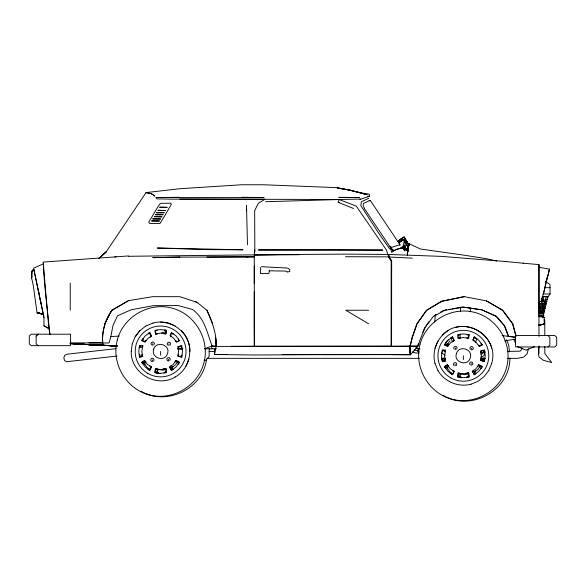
<?xml version="1.0" encoding="UTF-8"?>
<svg xmlns="http://www.w3.org/2000/svg" width="586" height="586" viewBox="0 0 586 586"><rect width="100%" height="100%" fill="white"/><g stroke="black" fill="none" stroke-linecap="round" stroke-linejoin="round"><path stroke-width="0.88" d="M70.225 310.228L70.232 283.075M254.258 323.802L254.412 346.304L391.096 346.231L391.184 260.653L388.474 256.961L388.276 254.434L345.293 254.126L254.28 254.742L254.28 346.304L409.768 346.209L409.878 354.874L391.243 354.647M538.475 347.981L538.475 346.209M538.959 347.996L538.959 346.223M538.959 336.496L538.966 264.579L523.1 263.217M128.407 255.95L43.137 262.081L48.872 328.541L43.943 325.831L43.965 317.385L43.481 315.114L43.965 317.466M254.258 283.17L254.287 265.993M538.966 264.579L538.966 302.977M521.796 347.952L521.774 349.359L520.156 351.168L507.381 351.417M209.268 348.348L209.077 356.581L205.796 360.287L204.023 360.265M254.258 323.824L254.28 291.879M214.593 348.802L214.366 354.523C219.237 339.704 212.982 323.787 206.939 310.228L197.028 302.339L179.865 296.692L152.77 296.663L128.495 300.655L111.919 310.265C104.828 320.447 101.407 332.826 102.872 345.191L117.185 345.865M260.667 267.421L260.514 273.552L268.886 273.45L269.355 270.578M515.38 337.184L515.438 335.5L554.73 335.485L556.7 337.28L556.7 345.125L554.73 346.956L515.658 346.956L515.38 337.184L508.743 336.415L504.751 325.853L496.445 316.323L482.095 309.921L463.423 307.145L444.613 310.419L433.105 316.674L425.202 327.493L420.418 338.796L417.979 346.158L409.98 346.143L412.119 337.419L416.844 323.831L426.396 310.36L441.536 301.292L464.119 296.633L486.578 300.911L502.751 310.243L512.816 323.78L516.032 335.705M408.303 248.728L407.358 252.896L407.446 255.291L407.358 252.859L409.021 243.725L420.499 249.028L463.46 255.086L486.058 258.638L496.767 261.026M407.321 253.789L407.651 252.39M447.902 345.147L447.982 343.455L446.495 345.396L449.96 340.869M538.812 313.407L539.45 301.944M543.793 307.46L543.918 305.738M434.702 322.102L435.295 314.894M254.822 249.951L254.397 255.027L254.822 249.951L254.668 210.63L258.389 203.232L264.857 199.299L339.25 199.518M482.769 360.998L482.967 359.123L483.816 361.284L482.769 360.998L483.142 357.665M402.457 238.165L402.348 238.546M407.036 241.732L407.314 242.121L404.003 237.015L403.879 237.484M404.003 237.015L404.487 237.806M404.845 238.824L403.761 237.191M131.242 351.49L132.231 343.828M139.512 345.821L138.772 351.454L139.512 357.123L142.706 356.493L142.361 354.559L141.746 356.662L142.706 356.493L141.797 351.505L142.816 345.901L139.512 345.821L140.889 345.85L139.248 347.806M175.265 376.959C191.607 367.949 194.801 343.586 181.396 330.629M206.477 359.211C203.276 388.774 166.512 406.442 141.087 391.265M442.247 350.15L441.507 355.783L442.254 361.459L445.441 360.822L445.096 358.888L444.481 360.991L445.441 360.822L444.54 355.834L445.558 350.23L442.247 350.15L443.631 350.179L441.983 352.135M491.683 363.43C500.114 335.412 462.676 313.671 442.577 335.024M509.923 358.178C510.01 390.569 470.448 412.258 442.994 395.25M539.486 316.931L539.721 315.165M539.955 313.407L541.581 301.065M541.816 299.307L542.043 297.541M31.908 276.255L31.651 278.035L33.241 285.294L37.072 312.946L43.335 314.301L33.746 269.135L31.937 270.9L31.651 278.035L32.003 271.259L33.805 269.142L35.687 277.925M408.545 247.065L409.021 243.725L407.812 251.929L408.2 249.138M409.497 352.245L409.746 350.501M409.995 348.751L410.376 346.136M409.76 352.267L410.01 350.516M410.266 348.765L410.515 347.022M102.96 345.227C101.239 332.885 104.916 320.447 111.919 310.265L128.495 300.655M408.479 247.336L409.021 243.725M540.651 316.931L540.929 315.165M541.208 313.407L543.874 296.626L544.936 296.626M417.657 351.366L418.148 348.67M538.475 267.113L549.573 269.194L546.269 281.038L543.764 293.154M404.948 251.042L403.344 248.552L401.915 247.424L402.406 247.622M407.636 243.673L407.783 242.97L409.233 244.977M405.248 242.479L405.607 240.853L406.23 240.531L407.189 241.864L406.684 242.355L406.794 245.534M545.515 281.47L549.983 284.598L550.108 293.967L547.998 296.633L547.185 300.039L540.907 300.039M541.786 316.931L542.204 315.165M542.629 313.407L543.046 311.642M543.464 309.877L544.306 306.353M545.141 302.83L545.566 301.065M542.636 317.759L546.408 301.907M546.833 300.149L547.668 296.626L546.233 296.663L542.475 310.763M549.207 270.424L549.573 269.194L541.567 300.772L542.013 298.926M528.374 348.802L527.188 353.666L523.65 357.145L517.445 358.339L507.381 358.339M541.567 300.772L542.087 298.706M546.269 281.024L547.8 275.266M406.457 250.596L406.245 250.061M339.279 202.741L338.188 202.287L339.052 199.518L360.727 199.064M417.51 346.121L418.294 343.652M484.966 352.538L483.853 355.687L481.15 357.431M549.104 270.578L549.595 269.208M398.202 241.469L399.44 242.692L398.202 241.469L400.209 239.886L399.967 239.564M405.241 248.852L404.963 247.702M132.238 343.879L135.168 336.73L139.834 330.629M153.891 344.868L154.389 343.66L153.891 342.444L152.682 341.946L151.474 342.444L150.968 343.66L151.474 344.868M153.598 361.159L154.096 359.943L153.598 358.735L152.389 358.229L151.181 358.735L150.675 359.943L151.181 361.159L152.389 361.657L152.389 359.943M171.544 332.496L170.196 335.756L173.405 338.056L176.525 342.004L179.543 340.517L176.064 335.968L171.544 332.496L170.995 333.83L173.449 333.961M170.094 345.095L170.592 343.879L170.094 342.671L168.885 342.165L167.677 342.671L167.178 343.879L167.677 345.095M169.728 360.515L170.226 359.306L169.728 358.097L168.519 357.592L167.31 358.097L166.805 359.306L167.31 360.515L168.519 361.02L168.519 359.306M186.011 366.199L188.941 359.101M448.656 330.277C437.449 336.884 431.677 350.846 434.98 363.43M434.98 348.209L437.91 341.118M456.626 349.197L457.124 347.989L456.626 346.78L455.417 346.275L454.209 346.78L453.703 347.989L454.209 349.197M456.333 365.488L456.831 364.272L456.333 363.064L455.124 362.558L453.916 363.064L453.418 364.272L453.916 365.488M474.286 336.833L472.931 340.085L476.14 342.385L479.26 346.333L482.278 344.846L481.099 343.301L481.157 345.366L482.278 344.846L478.799 340.305L474.286 336.833L473.73 338.159L476.184 338.29M475.305 342.685L476.909 338.796M472.463 364.844L472.961 363.635L472.463 362.426L471.254 361.921L470.045 362.426L469.54 363.635L470.045 364.844M488.746 370.528L491.735 363.401M422.682 332.306L424.799 327.501M403.358 247.387L403.703 246.691M403.446 247.482L403.879 246.882M404.047 246.53L403.278 247.834M403.754 248.391L404.098 247.695M404.75 247.409L404.684 247.9M405.248 248.142L405.175 248.64M405.007 248.991L404.567 249.541M405.439 248.442L404.758 249.834L405.073 250.39M406.435 244.948L406.706 245.248M178.137 348.604L179.213 346.443L177.858 346.846L178.54 351.102L177.983 356.098L179.023 356.383L178.181 354.222L177.983 356.098L181.711 357.116L181.99 355.043L180.173 356.698L181.711 357.116L182.466 351.454L181.704 345.733L180.29 346.136L182.012 348.04M104.63 323.86L111.933 310.272M406.376 249.021C406.94 247.929 406.538 249.255 406.691 248.794M403.586 246.662L403.805 246.274M484.417 350.802L483.553 352.289L480.938 352.501M32.662 270.9L33.805 269.142M425.832 326.043L428.923 321.677M175.712 364.367L178.063 361.079L177.053 362.514L178.54 362.023M404.67 247.299L405.585 246.054M135.176 336.789L139.842 330.694L145.921 325.948M488.797 370.506L484.08 376.615L478.008 381.288L470.924 384.233M398.341 241.366L398.692 240.612L398.517 241.615L399.733 242.135L399.337 242.758L398.421 242.362L398.341 241.366L399.337 242.758M400.875 241.703L401.22 240.941M98.946 258.258L106.337 251.914L99.137 258.28M101.598 255.979L107.165 250.427L146.024 192.618L151.466 193.768L154.799 196.054L151.466 193.768L145.87 192.618L179.814 188.714L241.945 184.744L264.11 184.78L337.309 187.659L367.202 194.054L369.305 194.069L369.356 196.288L359.885 199.467M407.819 246.801L407.944 247.153M547.866 346.956L549.873 345.125L549.836 337.28L547.866 335.485M400.209 239.886L401.132 239.029L398.297 240.721L399.293 242.113L402.37 240.253L399.198 242.86M401.747 238.824L402.904 237.799L401.798 238.399M401.212 241.278L402.128 240.421M36.164 335.998L38.09 334.203L36.164 335.998L36.164 343.85L38.127 345.674M393.206 251.094L396.158 249.46L401.615 247.907C398.18 249.145 394.158 249.468 391.668 252.449L391.016 249.233L389.441 248.515L379.142 233.836L360.808 205.583L361.401 201.731L368.784 198.302M155.173 331.727L157.151 330.013M457.908 336.056L459.885 334.35M403.725 247.79L404.267 247.343M403.82 247.915L403.454 248.017M402.985 240.048L400.971 241.63M402.121 238.246L402.509 237.967M403.659 237.191L404.04 236.905M404.237 248.457L403.857 248.523M404.787 248.046L404.406 248.105M175.243 365.027L171.61 367.656L172.174 368.631L173.068 366.47L171.61 367.656L172.797 369.649M398.297 240.721L402.04 238.231M399.293 242.113L402.794 239.791M401.3 239.103L402.245 240.421L403.19 239.74M403.783 239.344L404.721 238.678M403.432 239.659L405.659 242.926L404.692 241.586L404.069 241.915L402.985 246.787L404.091 246.699M404.186 246.889L402.721 247.46L403.249 248.669M404.831 247.519L405.439 247.094M407.504 246.149L408.01 247.57L404.758 249.834L404.274 249.094M145.943 361.533L143.753 362.946L144.918 364.492L145.116 362.089L143.753 362.946L147.218 367.503L149.818 369.495M448.678 365.862L446.488 367.276L447.653 368.821L447.851 366.418L446.488 367.276L449.96 371.832L452.553 373.824M481.033 354.405L485.245 351.754M434.841 315.297L436.387 314.44M440.247 312.309L444.107 310.177M400.502 239.286L401.373 238.861M179.543 340.517L178.422 341.037L178.364 338.972M114.717 257.1L116.116 256.47M33.592 268.19L43.415 263.854C44.221 287.521 47.788 311.049 49.891 334.635M364.536 208.814L363.152 205.327L363.43 203.459L370.169 200.317L399.952 244.692L399.952 245.505M369.099 200.808L370.169 200.353M145.914 326.021L153.012 323.011M175.309 376.952C156.799 388.423 130.561 373.172 131.227 351.454M534.6 346.619L526.06 350.164L517.526 346.619M204.866 348.692L211.751 346.062L216.417 346.421L215.56 337.324L216.322 346.429L212.015 345.879C207.254 332.921 204.47 317.868 192.406 309.467L178.195 305.548L153.283 305.694L131.059 309.804L117.456 315.817L112.959 325.604L110.717 337.192L108.996 342.993L70.298 342.861M481.274 366.353L479.788 366.851L480.806 365.408L477.978 369.356L474.345 371.985L474.909 372.967L475.803 370.799L474.345 371.985L475.136 373.311M400.011 248.457L401.615 247.951M177.858 346.846L181.704 345.733M484.439 350.062L480.593 351.175L481.274 355.431L480.718 360.427L481.765 360.712L480.916 358.551L480.718 360.427L484.454 361.445L484.725 359.372L482.915 361.027L484.454 361.445L485.201 355.783L484.439 350.062L483.025 350.465L484.747 352.369M365.847 194.398L348.904 189.835L337.294 188.055L348.897 189.886L365.847 194.398L367.202 194.054M538.49 325.303L544.24 323.992L544.226 317.334L538.505 315.825L544.24 317.385L542.577 316.909M166.19 369.414L162.725 370.184L157.473 369.268L157.348 370.389L159.143 369.561L157.473 369.268L157.041 373.172L160.256 373.597M468.925 373.743L465.46 374.513L460.208 373.597L460.083 374.718L461.885 373.89L460.208 373.597L459.776 377.501L461.387 377.714M139.512 357.123L140.94 356.823L139.212 354.808M442.254 361.459L443.675 361.152L441.947 359.137M538.49 325.186L544.24 323.999M464.383 296.641L441.8 301.263L426.652 310.375L417.129 323.809L412.383 337.419L410.244 346.158L410.354 354.889L418.06 346.136L391.565 346.392L391.66 260.675L388.943 256.976L388.745 254.449L441.822 256.397L506.743 261.612M504.861 340.942L515.57 339.008M444.994 310.023L446.766 309.723M448.532 309.423L450.304 309.122M452.07 308.822L462.691 307.013L480.696 309.606M152.997 323.084C170.922 317.715 190.267 332.943 189.945 351.49M455.732 327.413C470.895 323.238 487.72 333.002 491.683 348.209M470.961 384.226C458.377 387.544 444.452 381.728 437.903 370.506M116.05 348.67L66.694 354.23L64.658 355.321L63.808 357.973L64.658 360.624L66.694 361.716L116.951 356.061M119.17 336.108L110.41 336.569M161.655 332.496L166.175 332.115M179.851 199.013L264.857 199.299L171.273 199.159L156.748 198.866L156.059 197.548L264.088 197.621L242.091 197.277M179.484 197.314L156.059 197.548M265.553 201.738L339.052 199.518L356.2 206.008L386.386 249.944L387.668 254.214M543.222 296.626L542.16 296.663L547.998 296.633M177.551 349.044L182.114 348.948M128.415 256.287L277.281 254.588M179.807 257.144L152.763 257.642L179.756 257.151M299.373 254.712L254.287 255.027M246.611 256.91L248.318 256.888M542.929 293.952L550.108 293.967M89.094 342.817L102.616 342.729L102.557 337.36M323.084 354.706L409.189 354.581M216.417 346.429L254.28 346.304L231.287 346.363M206.931 257.086L254.265 256.858L179.77 257.151M282.262 354.581L400.883 354.574M399.952 244.692L391.602 247.336L389.778 246.435M261.327 266.689L285.631 267.97M544.577 287.689L550.108 287.689M546.233 296.626L547.287 296.626M540.102 301.578L547.185 301.578M538.49 303.394L546.408 303.394M538.49 304.932L546.401 304.932M538.49 306.961L545.544 306.961M538.49 308.507L545.544 308.507M368.565 310.236L345.813 310.236L368.565 323.78M538.49 310.375L544.753 310.375M538.49 311.92L544.753 311.92M544.006 313.525L538.49 313.503M538.49 315.07L544.006 315.07M409.218 346.275L409.819 346.275M178.239 348.802L182.891 348.802M204.477 348.802L216.227 348.802M409.709 348.802L410.237 348.802M209.041 351.417L214.535 351.417M419.29 352.977L415.65 352.977L412.148 351.937M538.497 353.651L538.49 346.407L538.483 353.644L539.017 357.013L543.427 360.331L551.741 362.544L544.833 353.614L544.812 346.392M207.21 358.339L419.525 358.339M441.492 358.339L445.148 358.339M480.842 358.339L485.413 358.339M226.907 354.537L214.366 354.523L254.397 354.991L323.186 354.64M345.513 256.719L388.452 256.873M402.289 354.508L405.739 354.545M543.998 320.029L544.768 320.037L544.782 335.668M367.407 196.259L369.356 196.288M269.223 270.805L285.631 271.076L286.986 271.516L287.133 272.094L289.74 271.538L289.74 269.575L288.495 268.432L286.136 267.89M69.675 343.711L90.947 344.693M87.922 344.634L91.606 344.729L73.47 343.887M79.161 344.187L116.995 346.04M104.205 345.366L74.254 343.931L91.936 344.744M106.806 345.462L112.007 345.652L107.575 345.447M103.627 345.235L76.356 344.004M90.383 344.671L92.185 344.751L82.97 344.29M94.265 344.846L104.909 345.33M84.347 344.4L74.254 343.931L116.944 346.018L106.198 345.469M116.812 346.04L78.253 344.048M388.943 256.983L412.346 258.155M104.418 345.381L70.921 343.755M77.55 344.011L81.212 344.202M94.002 344.846L117.281 346.026M107.377 345.425L114.204 345.784M112.102 345.652L116.936 345.945M138.977 347.176L142.537 347.417M506.26 261.59L523.584 263.239M461.094 377.677L459.776 377.501L459.959 375.765L461.746 377.765M502.173 335.566L515.402 337.309M160.593 322.08L168.189 323.084L175.265 326.021M37.072 312.946L43.335 314.301L38.925 312.946L43.32 314.301L37.987 312.946L43.32 314.301M413.914 349.901L419.144 351.219M415.606 347.828L419.994 348.992M43.943 325.831L48.872 328.541L48.418 325.867M194.75 301.592L197.028 302.339M403.256 248.852L404.67 250.618M338.188 202.287L353.497 208.521M481.597 309.738L496.027 316.279L504.326 325.816L508.289 336.371M391.016 249.233L393.704 250.647L390.745 247.878M486.307 300.904L502.48 310.236L512.545 323.78L515.988 336.51M441.741 353.109L445.25 355.182M402.531 248.449L402.318 247.153M443.25 350.135L445.345 351.585M406.442 249.797L406.823 249.98L406.896 249.262M393.704 250.647L390.745 247.915L364.536 208.777M406.516 244.853L407.431 246.039M404.069 246.552L404.538 247.124M443.998 359.709L445.155 361.057M408.112 243.864L408.303 244.611M404.23 246.743L403.783 246.252L403.102 247.644L404.355 249.204M408.186 243.952L408.515 244.369M408.237 244.194L408.545 244.574M403.901 249.497L402.296 247.57M407.446 242.025L406.999 241.41L407.285 241.798M389.36 258.192L390.723 260.038M405.915 243.087L405.629 242.699M406.252 244.025L408.178 246.706C404.999 252.412 404.179 248.984 405.146 243.41L405.783 243.175L405.505 242.794M404.648 247.263L405.131 247.959M398.539 240.553L399.535 241.945M398.436 240.619L399.432 242.011M407.526 246.838L408.01 247.57M404.545 237.96L406.23 240.531M404.303 238.128L406.955 242.04M405.417 243.095L403.549 239.711M403.19 239.828L404.457 241.762M404.252 250.039L404.523 250.522M206.924 310.214L212.733 323.802M513.856 339.301L515.46 343.191M506.568 339.785L508.626 344.78L509.571 351.922M470.412 349.424L469.913 348.209L470.412 347L471.62 346.494L472.829 347L473.334 348.209L472.829 349.424L471.62 349.923L471.62 348.209M450.876 338.019L452.487 341.909M434.966 363.401L437.91 370.528M211.407 346.245L212.037 348.802M35.753 278.233L43.269 314.264M38.28 289.594L38.639 291.359M40.06 298.406L40.419 300.171M38.764 292.348L39.116 294.135M40.551 301.285L40.91 303.079M48.316 325.245L49.935 334.372M443.77 357.973L444.203 361.254M141.138 354.457L141.468 356.925M388.804 255.232L388.914 256.793M388.328 255.218L388.445 256.778M247.468 244.772L246.501 205.327L246.618 210.799M538.966 346.421L538.966 353.666M471.254 363.635L471.254 365.349M470.287 308.104L470.287 311.752M463.358 355.783L463.358 359.57M460.501 307.196L460.501 311.752M460.149 334.123L460.149 338.364M455.417 347.989L455.417 349.703M455.124 364.272L455.124 365.986M168.885 343.879L168.885 345.594M160.623 351.454L160.623 355.241M152.682 343.66L152.682 345.374M402.296 247.834A3.069 0.432 55.2 0 1 402.772 247.439M441.807 359.921A23.865 23.865 0 0 1 441.61 358.134M445.697 342.898A23.865 23.865 0 0 1 448.546 339.462M70.62 343.623L70.342 345.674L31.27 345.674L29.3 343.85L29.3 335.998L31.27 334.203L70.562 334.218L70.62 343.623M538.959 325.223L544.716 324.021L538.959 325.223M143.196 338.554L143.072 341.096L141.709 340.495L143.196 338.554M445.931 342.883L445.807 345.425L444.444 344.824L445.931 342.883M178.239 361.694L178.063 364.272L179.536 362.397L178.239 361.694M480.981 366.023L480.798 368.601L482.271 366.726L480.981 366.023M143.065 361.518L142.867 363.921L141.702 362.375L144.617 360.493L147.474 364.455L151.488 366.961L150.917 368.074L149.943 366.008L151.488 366.961L149.708 370.418L147.753 368.924L150.375 369.107L149.708 370.418L145.167 366.931L141.702 362.375L143.065 361.518M445.8 365.847L445.602 368.257L444.437 366.704L447.36 364.822L450.209 368.784L454.223 371.29L453.652 372.403L452.678 370.337L454.223 371.29L452.443 374.747L450.495 373.253L453.11 373.436L452.443 374.747L447.902 371.26L444.437 366.704L445.8 365.847M155.165 370.865L154.99 372.601L160.615 373.341L166.292 372.593L165.867 368.455L160.674 369.612L155.422 368.697L155.29 369.817L157.092 368.99L155.422 368.697L154.99 372.601L156.96 372.864L155.165 370.865M157.224 371.436L157.041 373.172L159.011 373.429L157.224 371.436M457.908 375.194L457.725 376.93L463.35 377.67L469.034 376.923L468.602 372.784L463.409 373.941L458.157 373.026L458.032 374.146L459.827 373.319L458.157 373.026L457.725 376.93L459.695 377.194L457.908 375.194M165.984 332.775L165.867 333.888L164.087 333.661L165.984 332.775M468.727 337.104L468.602 338.217L466.822 337.99L468.727 337.104M166.27 330.314L165.867 333.888L160.249 333.17L155.532 334.152L154.96 330.306L160.615 329.559L166.27 330.314L166.087 331.91L164.446 330.065L166.27 330.314M469.005 334.643L468.602 338.217L462.991 337.499L458.267 338.481L457.703 334.635L463.35 333.888L469.005 334.643L468.822 336.239L467.188 334.394L469.005 334.643M153.715 349.183C150.529 357.907 164.93 362.646 167.479 353.702C170.819 344.92 156.337 340.283 153.715 349.183M456.45 353.512C453.264 362.236 467.665 366.975 470.221 358.031C473.554 349.249 459.072 344.612 456.45 353.512M117.346 339.88C111.003 363.012 125.785 388.738 149.005 394.825C172.138 401.198 197.797 386.306 203.84 363.1C210.184 339.975 195.402 314.243 172.181 308.155C149.049 301.79 123.382 316.682 117.346 339.88M420.081 344.209C413.738 367.341 428.52 393.067 451.74 399.154C474.872 405.527 500.539 390.635 506.575 367.429C512.918 344.304 498.137 318.572 474.916 312.485C451.784 306.119 426.125 321.011 420.081 344.209M142.816 345.901L142.515 347.505L142.134 345.916L142.816 345.901M445.558 350.23L445.25 351.834L444.869 350.245L445.558 350.23M150.902 335.016L150.243 336.994L151.496 336.218L149.708 332.489L148.163 333.668L150.39 333.947L149.708 332.489L145.167 335.968L141.709 340.495L144.962 341.99L148.06 338.254L151.496 336.218L150.902 335.016M453.637 339.345L452.978 341.323L454.231 340.547L452.451 336.818L450.898 338.005L453.132 338.276L452.451 336.818L447.902 340.305L444.444 344.824L447.697 346.319L450.802 342.583L454.231 340.547L453.637 339.345M171.017 365.898L170.123 368.059L169.559 367.085L171.017 365.898M473.752 370.227L472.858 372.396L472.294 371.414L473.752 370.227M170.643 334.767L170.196 335.756L171.317 336.554L170.643 334.767M473.378 339.096L472.931 340.085L474.052 340.884L473.378 339.096M481.948 350.772L480.879 352.933L480.593 351.175L481.948 350.772M165.369 214.681L160.029 223.464L149.598 223.405L148.683 222.255L159.582 204.118L161.047 203.327L170.687 203.217L171.354 204.316L165.369 214.681M404.237 245.717L404.772 245.446L404.237 245.717M176.012 360.507L175.002 361.95L177.236 361.203L176.012 360.507L173.192 364.455L169.559 367.085L171.537 370.411L173.141 369.253L170.716 368.997L171.537 370.411L176.064 366.931L179.536 362.397L176.012 360.507M478.755 364.836L477.737 366.279L479.971 365.532L478.755 364.836L475.927 368.784L472.294 371.414L474.279 374.74L475.876 373.582L473.459 373.326L474.279 374.74L478.799 371.26L482.271 366.726L478.755 364.836M146.068 340.649L144.962 341.99L143.658 341.382L146.068 340.649M448.803 344.978L447.697 346.319L446.393 345.718L448.803 344.978M166.116 371.011L163.955 372.872L166.292 372.593L166.116 371.011M468.851 375.34L466.69 377.201L469.034 376.923L468.851 375.34M144.617 360.493L143.87 360.998L145.291 361.43L144.617 360.493M447.36 364.822L446.605 365.327L448.026 365.767L447.36 364.822M151.671 220.944L159.399 221.003L151.671 220.944M177.375 341.579L176.525 342.004L175.595 340.832L177.375 341.579M480.11 345.908L479.26 346.333L478.33 345.161L480.11 345.908M158.015 210.293L165.267 210.469L158.015 210.293M160.557 218.974L152.77 218.9L160.557 218.974M155.59 214.725L163.04 214.71L155.59 214.725M159.722 207.217L167.076 207.312L159.722 207.217M165.867 368.455L163.553 368.982L165.992 369.788L165.867 368.455M468.602 372.784L466.288 373.311L468.734 374.117L468.602 372.784M157.422 333.756L155.532 334.152L155.363 332.921L157.422 333.756M460.157 338.085L458.267 338.481L458.098 337.25L460.157 338.085M154.382 216.644L161.934 216.805L154.382 216.644M156.682 212.769L164.109 212.725L156.682 212.769M339.243 249.87L258.338 249.958L382.79 250.083L339.243 249.87M242.853 249.783L206.931 249.599L157.297 248.032L242.853 249.783M359.599 197.511L338.979 197.365L359.599 197.511M450.649 377.794A25.418 25.418 0 0 0 488.768 355.783A25.418 25.418 0 0 0 450.649 333.771A25.418 25.418 0 0 0 450.649 377.794M147.906 373.465A25.418 25.418 0 0 0 186.033 351.454A25.418 25.418 0 0 0 147.906 329.442A25.418 25.418 0 0 0 147.906 373.465"/></g></svg>
